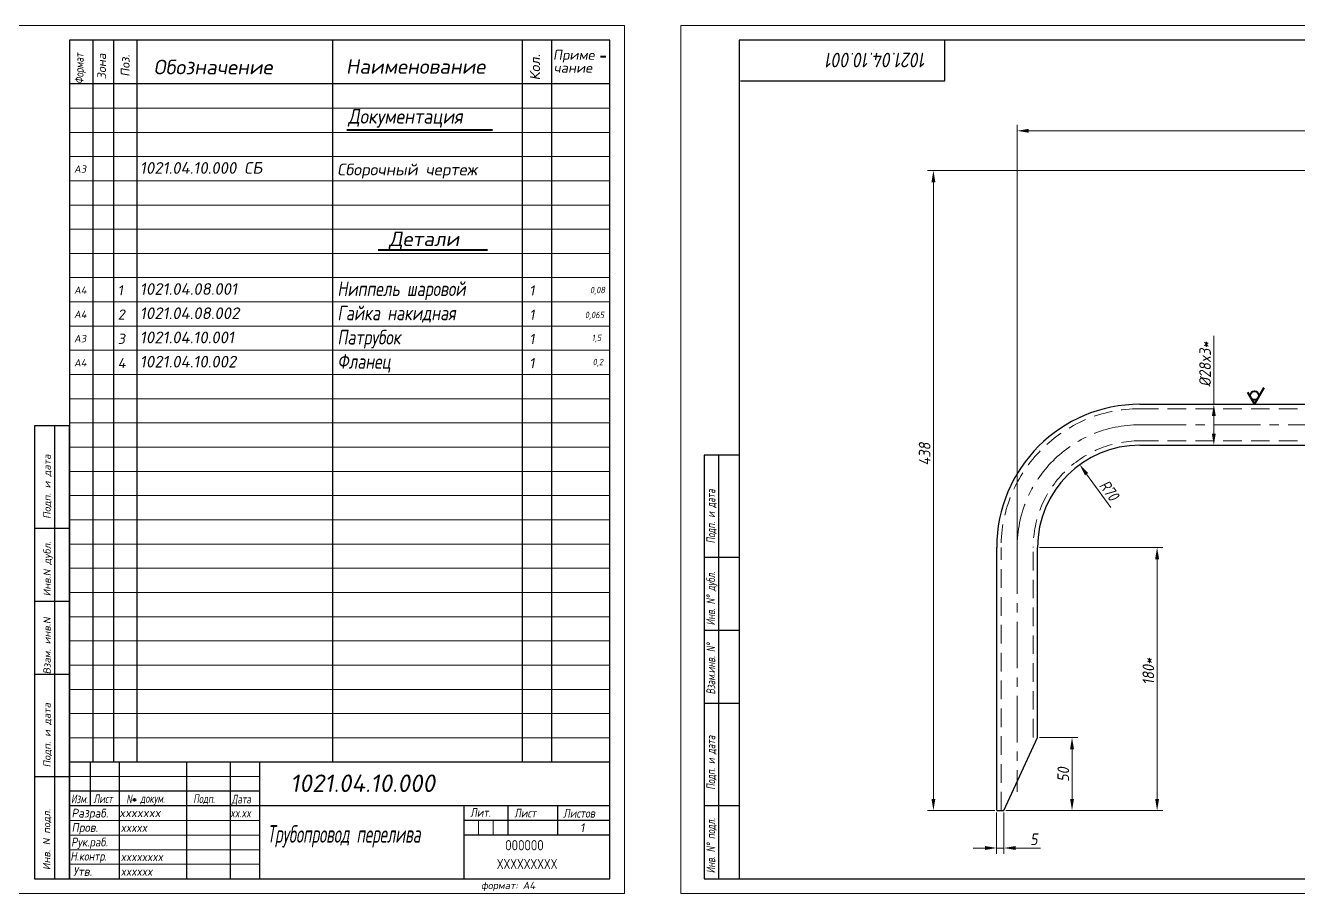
# Model space of a CAD drawing. Header units: millimetres. Extents: x 1490 to 2788, y -4564 to 680.
# Drawn here: x 1929 to 2364.9, y -3917.5 to -3620.5 of the extents above; entities that cross this region are included whole.
import ezdxf

# ---------------------------------------------------------------- set-up
doc = ezdxf.new("R2010")
doc.units = ezdxf.units.MM
doc.linetypes.add('CENTER', pattern=[50.8, 31.75, -6.35, 6.35, -6.35])
doc.linetypes.add('HIDDEN', pattern=[9.525, 6.35, -3.175])
for name, color, linetype, lineweight in [('Ax', 1, 'CENTER', 18), ('Dim', 3, 'Continuous', 40), ('Hidden', 6, 'HIDDEN', 18), ('Slim', 8, 'Continuous', 18), ('Text', 2, 'Continuous', 40), ('Wide', 31, 'Continuous', 60)]:
    doc.layers.add(name, color=color, linetype=linetype, lineweight=lineweight)
doc.styles.add('курсив', font='romans.shx', dxfattribs={"oblique": 10})
doc.styles.add('курсив 0_65', font='romans.shx', dxfattribs={"width": 0.65, "oblique": 10})
doc.styles.add('курсив 0_75', font='romans.shx', dxfattribs={"width": 0.75, "oblique": 10})
doc.styles.add('курсив 0_85', font='romans.shx', dxfattribs={"width": 0.85, "oblique": 10})
doc.dimstyles.new('к1_1св', dxfattribs={"dimtxt": 4, "dimasz": 4, "dimexe": 2, "dimexo": 0.625, "dimgap": 1, "dimtad": 1, "dimtoh": 1, "dimtxsty": 'курсив 0_75', "dimcen": 0, "dimadec": 0, "dimazin": 0, "dimtfac": 1, "dimtmove": 0, "dimatfit": 3, "dimldrblk": 'DOTSMALL', "dimfxl": 1, "dimlwd": 18, "dimlwe": 18, "dimarcsym": 0})
doc.dimstyles.new('к1_2', dxfattribs={"dimtxt": 4, "dimasz": 4, "dimexe": 2, "dimexo": 0.625, "dimgap": 1, "dimtad": 1, "dimlfac": 2, "dimtxsty": 'курсив 0_85', "dimcen": 0, "dimadec": 1, "dimazin": 0, "dimtfac": 1, "dimtmove": 0, "dimatfit": 3, "dimldrblk": 'DOTSMALL', "dimfxl": 1, "dimlwd": 18, "dimlwe": 18, "dimarcsym": 0})

# ---------------------------------------------------------------- blocks, each defined once
blk = doc.blocks.new('*D750')
at = {"layer": 'Defpoints', "color": 0, "transparency": 16777216}
for p in [(2496.55, -3670.09), (2239.9, -3889.09), (2261.55, -3889.09)]:
    blk.add_point(p, dxfattribs=at)
at = {"layer": 'Dim', "color": 0, "lineweight": 18, "transparency": 16777216}
for p, q in [((2495.93, -3670.09), (2237.9, -3670.09)), ((2239.9, -3674.09), (2239.9, -3885.09)), ((2260.93, -3889.09), (2237.9, -3889.09))]:
    blk.add_line(p, q, dxfattribs=at)
at = {"layer": 'Dim', "color": 0, "transparency": 16777216}
for points in [[(2239.23, -3674.09), (2240.56, -3674.09), (2239.9, -3670.09)], [(2239.23, -3885.09), (2240.56, -3885.09), (2239.9, -3889.09)]]:
    blk.add_solid(points, dxfattribs=at)
at = {"layer": 'Dim', "color": 0, "transparency": 16777216, "insert": (2236.9, -3767.1), "char_height": 4, "attachment_point": 5, "rotation": 90, "style": 'курсив 0_85'}
blk.add_mtext('438', dxfattribs=at)
blk = doc.blocks.new('_DotSmall')
at = {"color": 0, "linetype": 'ByBlock', "const_width": 0.5}
blk.add_lwpolyline([(-122670.93, 17467.94, 1), (-122670.8, 17467.94, 1)], format="xyb", close=True, dxfattribs=at)
blk = doc.blocks.new('*D751')
at = {"layer": 'Defpoints', "color": 0, "transparency": 16777216}
for p in [(2503.55, -3656.51), (2503.55, -3670.09), (2268.55, -3799.09)]:
    blk.add_point(p, dxfattribs=at)
at = {"layer": 'Dim', "color": 0, "lineweight": 18, "transparency": 16777216}
for p, q in [((2268.55, -3798.46), (2268.55, -3654.51)), ((2272.55, -3656.51), (2499.55, -3656.51)), ((2503.55, -3669.46), (2503.55, -3654.51))]:
    blk.add_line(p, q, dxfattribs=at)
at = {"layer": 'Dim', "color": 0, "transparency": 16777216}
for points in [[(2272.55, -3655.84), (2272.55, -3657.18), (2268.55, -3656.51)], [(2499.55, -3655.84), (2499.55, -3657.18), (2503.55, -3656.51)]]:
    blk.add_solid(points, dxfattribs=at)
at = {"layer": 'Dim', "color": 0, "transparency": 16777216, "insert": (2387.84, -3653.51), "char_height": 4, "attachment_point": 5, "style": 'курсив 0_85'}
blk.add_mtext('470', dxfattribs=at)
blk = doc.blocks.new('*D752')
at = {"layer": 'Defpoints', "color": 0, "transparency": 16777216}
for p in [(2261.55, -3889.09), (2264.05, -3889.09), (2264.05, -3901.91)]:
    blk.add_point(p, dxfattribs=at)
at = {"layer": 'Dim', "color": 0, "lineweight": 18, "transparency": 16777216}
for p, q in [((2261.55, -3889.71), (2261.55, -3903.91)), ((2264.05, -3889.71), (2264.05, -3903.91)), ((2257.55, -3901.91), (2253.55, -3901.91)), ((2261.55, -3901.91), (2264.05, -3901.91)), ((2268.05, -3901.91), (2276.57, -3901.91))]:
    blk.add_line(p, q, dxfattribs=at)
at = {"layer": 'Dim', "color": 0, "transparency": 16777216}
for points in [[(2257.55, -3901.24), (2257.55, -3902.57), (2261.55, -3901.91)], [(2268.05, -3901.24), (2268.05, -3902.57), (2264.05, -3901.91)]]:
    blk.add_solid(points, dxfattribs=at)
at = {"layer": 'Dim', "color": 0, "transparency": 16777216, "insert": (2274.31, -3898.91), "char_height": 4, "attachment_point": 5, "style": 'курсив 0_85'}
blk.add_mtext('5', dxfattribs=at)
blk = doc.blocks.new('*D753')
at = {"layer": 'Defpoints', "color": 0, "transparency": 16777216}
for p in [(2275.55, -3864.09), (2287.35, -3864.09), (2264.05, -3889.09)]:
    blk.add_point(p, dxfattribs=at)
at = {"layer": 'Dim', "color": 0, "lineweight": 18, "transparency": 16777216}
for p, q in [((2276.18, -3864.09), (2289.35, -3864.09)), ((2287.35, -3885.09), (2287.35, -3868.09)), ((2264.68, -3889.09), (2289.35, -3889.09))]:
    blk.add_line(p, q, dxfattribs=at)
at = {"layer": 'Dim', "color": 0, "transparency": 16777216}
for points in [[(2286.69, -3868.09), (2288.02, -3868.09), (2287.35, -3864.09)], [(2286.69, -3885.09), (2288.02, -3885.09), (2287.35, -3889.09)]]:
    blk.add_solid(points, dxfattribs=at)
at = {"layer": 'Dim', "color": 0, "transparency": 16777216, "insert": (2284.35, -3876.77), "char_height": 4, "attachment_point": 5, "rotation": 90, "style": 'курсив 0_85'}
blk.add_mtext('50', dxfattribs=at)
blk = doc.blocks.new('*D133')
at = {"layer": 'Defpoints', "color": 0, "transparency": 16777216}
for p in [(2289.99, -3770.77), (2310.55, -3799.09)]:
    blk.add_point(p, dxfattribs=at)
at = {"layer": 'Dim', "color": 0, "lineweight": 18, "transparency": 16777216}
blk.add_line((2300.65, -3785.45), (2292.34, -3774), dxfattribs=at)
at = {"layer": 'Dim', "color": 0, "transparency": 16777216}
blk.add_solid([(2292.88, -3773.61), (2291.8, -3774.39), (2289.99, -3770.77)], dxfattribs=at)
at = {"layer": 'Dim', "color": 0, "transparency": 16777216, "insert": (2300.1, -3779.58), "char_height": 4, "attachment_point": 5, "rotation": 305.9851, "style": 'курсив 0_75'}
blk.add_mtext('R70', dxfattribs=at)
blk = doc.blocks.new('*D755')
at = {"layer": 'Defpoints', "color": 0, "transparency": 16777216}
for p in [(2310.55, -3750.09), (2310.55, -3764.09), (2335.9, -3764.09)]:
    blk.add_point(p, dxfattribs=at)
at = {"layer": 'Dim', "color": 0, "lineweight": 18, "transparency": 16777216}
for p, q in [((2335.9, -3750.09), (2335.9, -3726.62)), ((2311.18, -3750.09), (2337.9, -3750.09)), ((2335.9, -3760.09), (2335.9, -3754.09)), ((2311.18, -3764.09), (2337.9, -3764.09))]:
    blk.add_line(p, q, dxfattribs=at)
at = {"layer": 'Dim', "color": 0, "transparency": 16777216}
for points in [[(2335.23, -3754.09), (2336.56, -3754.09), (2335.9, -3750.09)], [(2335.23, -3760.09), (2336.56, -3760.09), (2335.9, -3764.09)]]:
    blk.add_solid(points, dxfattribs=at)
at = {"layer": 'Dim', "color": 0, "transparency": 16777216, "insert": (2332.9, -3736.35), "char_height": 4, "attachment_point": 5, "rotation": 90, "style": 'курсив 0_85'}
blk.add_mtext('%%c28x3*', dxfattribs=at)
blk = doc.blocks.new('*D756')
at = {"layer": 'Defpoints', "color": 0, "transparency": 16777216}
for p in [(2275.55, -3799.09), (2264.05, -3889.09), (2316.48, -3889.09)]:
    blk.add_point(p, dxfattribs=at)
at = {"layer": 'Dim', "color": 0, "lineweight": 18, "transparency": 16777216}
for p, q in [((2276.18, -3799.09), (2318.48, -3799.09)), ((2316.48, -3803.09), (2316.48, -3885.09)), ((2264.68, -3889.09), (2318.48, -3889.09))]:
    blk.add_line(p, q, dxfattribs=at)
at = {"layer": 'Dim', "color": 0, "transparency": 16777216}
for points in [[(2315.81, -3803.09), (2317.15, -3803.09), (2316.48, -3799.09)], [(2315.81, -3885.09), (2317.15, -3885.09), (2316.48, -3889.09)]]:
    blk.add_solid(points, dxfattribs=at)
at = {"layer": 'Dim', "color": 0, "transparency": 16777216, "insert": (2313.48, -3841.46), "char_height": 4, "attachment_point": 5, "rotation": 90, "style": 'курсив 0_85'}
blk.add_mtext('180*', dxfattribs=at)

msp = doc.modelspace()

# ---------------------------------------------------------------- linework, layer by layer
for p, q in [((1952.1459, -3625.476), (1952.1459, -3640.476)), ((1959.1459, -3625.476), (1959.1459, -3640.476)), ((1967.1459, -3625.476), (1967.1459, -3640.476)), ((2034.1459, -3625.476), (2034.1459, -3640.476)), ((2099.1459, -3625.476), (2099.1459, -3640.476)), ((2109.1459, -3625.476), (2109.1459, -3640.476)), ((2243.8131, -3639.4699), (2243.8131, -3625.4699)), ((2129.1459, -3640.476), (1944.1459, -3640.476)), ((1952.1459, -3640.476), (1952.1459, -3872.476)), ((1959.1459, -3640.476), (1959.1459, -3872.476)), ((1967.1459, -3640.476), (1967.1459, -3872.476)), ((2034.1459, -3640.476), (2034.1459, -3872.476)), ((2099.1459, -3640.476), (2099.1459, -3872.476)), ((2109.1459, -3640.476), (2109.1459, -3872.476)), ((2173.8131, -3639.4699), (2243.8131, -3639.4699)), ((2310.5534, -3750.0868), (2461.5534, -3750.0868)), ((1932.1459, -3757.476), (1932.1459, -3912.476)), ((1944.1459, -3757.476), (1932.1459, -3757.476)), ((1939.1459, -3912.476), (1939.1459, -3757.476)), ((1944.1459, -3912.476), (1944.1459, -3757.476)), ((2310.5534, -3764.0868), (2461.5534, -3764.0868)), ((2173.4005, -3767.476), (2161.4005, -3767.476)), ((2161.4005, -3767.476), (2161.4005, -3912.476)), ((2166.401, -3912.4057), (2166.401, -3767.476)), ((1932.1459, -3792.476), (1944.1459, -3792.476)), ((2261.5534, -3889.0868), (2261.5534, -3799.0868)), ((2275.5534, -3864.0868), (2275.5534, -3799.0868)), ((2173.3311, -3802.4758), (2161.4005, -3802.4772)), ((1932.1459, -3817.476), (1944.1459, -3817.476)), ((2173.3139, -3827.4758), (2161.4005, -3827.4754)), ((1932.1459, -3842.476), (1944.1459, -3842.476)), ((2173.4005, -3852.4756), (2161.4005, -3852.4736)), ((1944.1459, -3857.476), (1944.1459, -3912.476)), ((2264.0534, -3889.0868), (2275.5534, -3864.0868)), ((2129.1459, -3872.476), (1944.1459, -3872.476)), ((1951.1459, -3872.476), (1951.1459, -3887.476)), ((1961.1459, -3872.476), (1961.1459, -3912.476)), ((1984.1459, -3872.476), (1984.1459, -3912.476)), ((1999.1459, -3872.476), (1999.1459, -3912.476)), ((2009.1459, -3872.476), (2009.1459, -3912.476)), ((2129.1459, -3912.476), (2129.1459, -3872.476)), ((1932.1459, -3877.476), (1944.1459, -3877.476)), ((2009.1459, -3882.476), (1944.1459, -3882.476)), ((2129.1459, -3887.476), (1944.1459, -3887.476)), ((2079.1459, -3887.476), (2079.1459, -3912.476)), ((2094.1459, -3887.476), (2094.1459, -3897.476)), ((2111.1459, -3887.476), (2111.1459, -3897.476)), ((2173.4005, -3887.4765), (2161.4005, -3887.4765)), ((2261.5534, -3889.0868), (2264.0534, -3889.0868)), ((2129.1459, -3892.476), (2079.1459, -3892.476)), ((2129.1459, -3897.476), (2079.1459, -3897.476)), ((1932.1459, -3912.476), (1944.1459, -3912.476)), ((1944.1459, -3912.476), (2129.1459, -3912.476)), ((1944.1459, -3912.476), (2129.1459, -3912.476)), ((2161.4005, -3912.476), (2173.4005, -3912.476))]:
    msp.add_line(p, q)
for points in [[(1944.1459, -3912.476), (2129.1459, -3912.476), (2129.1459, -3625.476), (1944.1459, -3625.476)], [(2173.4005, -3912.476), (2568.4005, -3912.476), (2568.4005, -3625.476), (2173.4005, -3625.476)]]:
    msp.add_lwpolyline(points, close=True)
for radius in [49, 35]:
    msp.add_arc((2310.5534, -3799.0868), radius, 90, 180)
at = {"layer": 'Ax', "ltscale": 0.5}
for p, q in [((2310.5534, -3757.0868), (2461.5534, -3757.0868)), ((2268.5534, -3799.0868), (2268.5534, -3882.7342))]:
    msp.add_line(p, q, dxfattribs=at)
msp.add_arc((2310.5534, -3799.0868), 42, 90, 180, dxfattribs=at)
at = {"layer": 'Hidden'}
for p, q in [((2310.5534, -3751.5868), (2461.5534, -3751.5868)), ((2310.5534, -3762.5868), (2461.5534, -3762.5868)), ((2263.0534, -3889.0868), (2263.0534, -3799.0868)), ((2274.0534, -3864.0868), (2274.0534, -3799.0868))]:
    msp.add_line(p, q, dxfattribs=at)
for radius in [47.5, 36.5]:
    msp.add_arc((2310.5534, -3799.0868), radius, 90, 180, dxfattribs=at)
at = {"layer": 'Slim'}
for p, q in [((1944.1459, -3648.7617), (2129.1459, -3648.7617)), ((1944.1459, -3657.0474), (2129.1459, -3657.0474)), ((1944.1459, -3665.3332), (2129.1459, -3665.3332)), ((1944.1459, -3673.6189), (2129.1459, -3673.6189)), ((1944.1459, -3681.9046), (2129.1459, -3681.9046)), ((1944.1459, -3690.1903), (2129.1459, -3690.1903)), ((1944.1459, -3698.476), (2129.1459, -3698.476)), ((1944.1459, -3706.7617), (2129.1459, -3706.7617)), ((1944.1459, -3715.0474), (2129.1459, -3715.0474)), ((1944.1459, -3723.3332), (2129.1459, -3723.3332)), ((1944.1459, -3731.6189), (2129.1459, -3731.6189)), ((1944.1459, -3739.9046), (2129.1459, -3739.9046)), ((1944.1459, -3748.1903), (2129.1459, -3748.1903)), ((1944.1459, -3756.476), (2129.1459, -3756.476)), ((1944.1459, -3764.7617), (2129.1459, -3764.7617)), ((1944.1459, -3773.0474), (2129.1459, -3773.0474)), ((1944.1459, -3781.3332), (2129.1459, -3781.3332)), ((1944.1459, -3789.6189), (2129.1459, -3789.6189)), ((1944.1459, -3797.9046), (2129.1459, -3797.9046)), ((1944.1459, -3806.1903), (2129.1459, -3806.1903)), ((1944.1459, -3814.476), (2129.1459, -3814.476)), ((1944.1459, -3822.7617), (2129.1459, -3822.7617)), ((1944.1459, -3831.0474), (2129.1459, -3831.0474)), ((1944.1459, -3839.3332), (2129.1459, -3839.3332)), ((1944.1459, -3847.6189), (2129.1459, -3847.6189)), ((1944.1459, -3855.9046), (2129.1459, -3855.9046)), ((1944.1459, -3864.1903), (2129.1459, -3864.1903)), ((2009.1459, -3877.476), (1944.1459, -3877.476)), ((2009.1459, -3892.476), (1944.1459, -3892.476)), ((2084.1459, -3892.476), (2084.1459, -3897.476)), ((2089.1459, -3892.476), (2089.1459, -3897.476)), ((2009.1459, -3897.476), (1944.1459, -3897.476)), ((2009.1459, -3902.476), (1944.1459, -3902.476)), ((2009.1459, -3907.476), (1944.1459, -3907.476))]:
    msp.add_line(p, q, dxfattribs=at)
for points in [[(1924.1459, -3917.476), (2134.1459, -3917.476), (2134.1459, -3620.476), (1924.1459, -3620.476)], [(2153.4005, -3917.476), (2573.4005, -3917.476), (2573.4005, -3620.476), (2153.4005, -3620.476)]]:
    msp.add_lwpolyline(points, close=True, dxfattribs=at)
at = {"layer": 'Text'}
for p, q in [((2125.9156, -3631.0765), (2127.7057, -3631.05)), ((2039.0778, -3656.1358), (2088.9348, -3656.1358)), ((2049.8166, -3697.2936), (2087.2544, -3697.2936))]:
    msp.add_line(p, q, dxfattribs=at)
msp.add_lwpolyline([(2347.4235, -3745.9115), (2349.8353, -3750.0868), (2353.1556, -3744.3345)], dxfattribs=at)
for centre, radius in [((2349.8353, -3747.0868), 1.5), ((1966.3708, -3885.4244), 0.3383)]:
    msp.add_circle(centre, radius, dxfattribs=at)

# ---------------------------------------------------------------- texts
at = {"layer": 'Slim', "style": 'курсив 0_85', "oblique": 10, "width": 0.85}
for s, p in [('0,08', (2122.348, -3712.0899)), ('0,065', (2120.5786, -3720.6167)), ('1,5', (2122.944, -3728.4352)), ('0,2', (2123.2635, -3736.7209))]:
    msp.add_text(s, height=2.2, dxfattribs=at).set_placement(p)
at = {"layer": 'Text', "oblique": 10}
for s, height, rotation, style, width, p in [('Формат', 3, 90, 'курсив', 0.73, (1948.9478, -3640.476)), ('1021.04.10.001', 5, 180, 'курсив', 0.85, (2237.5649, -3629.7932)), ('Подп. и дата', 3, 90, 'курсив 0_75', 0.7, (2165.1903, -3797.6929)), ('Инв. N%%D дубл.', 3, 90, 'курсив 0_75', 0.7, (2165.1566, -3825.7289)), ('Взам.инв. N%%D', 3, 90, 'курсив 0_75', 0.7, (2165.1903, -3849.3548)), ('Подп. и дата', 3, 90, 'курсив 0_75', 0.7, (2165.1903, -3881.9801)), ('Инв. N%%D подл.', 3, 90, 'курсив 0_75', 0.7, (2165.1903, -3910.5528))]:
    msp.add_text(s, height=height, rotation=rotation, dxfattribs=dict(at, style=style, width=width)).set_placement(p)
at = {"layer": 'Text', "style": 'курсив', "oblique": 10}
for s, height, p in [('Зона', 3, (1956.6246, -3638.9)), ('Поз.', 3, (1964.6993, -3638.0035)), ('Кол.', 3.5, (2105.2329, -3639.2657)), ('Подп. и дата', 2.5, (1937.661, -3789.2856)), ('Инв.N дубл.', 2.5, (1937.696, -3815.7586)), ('Взам. инв.N', 2.5, (1937.6879, -3842.476)), ('Подп. и дата', 2.5, (1937.661, -3874.3099)), ('Инв. N подл.', 2.5, (1937.5315, -3909.4399))]:
    msp.add_text(s, height=height, rotation=90, dxfattribs=at).set_placement(p)
for s, height, p in [('Приме', 3.4, (2109.648, -3632.2272)), ('Обозначение', 5, (1972.9358, -3637.1921)), ('Наименование', 5, (2038.7596, -3636.9934)), ('чание', 3.4, (2109.8873, -3636.6629)), ('A3', 2.5, (1945.6801, -3670.8505)), ('1021.04.10.000 СБ', 4, (1968.2214, -3671.2151)), ('Сборочный чертеж', 4, (2035.7923, -3671.7603)), ('Детали', 5, (2053.5088, -3695.9795)), ('1021.04.08.001', 4, (1968.2214, -3712.6437)), ('А4', 2.5, (1945.6801, -3712.2791)), ('1', 3.5, (1960.6196, -3712.8459)), ('1', 3.5, (2101.5453, -3712.8952)), ('2', 3.5, (1960.6196, -3721.1316)), ('1021.04.08.002', 4, (1968.2214, -3720.9294)), ('1', 3.5, (2101.5453, -3721.1809)), ('А4', 2.5, (1945.6801, -3720.5648)), ('А3', 2.5, (1945.6801, -3728.8505)), ('3', 3.5, (1960.6196, -3729.4173)), ('1021.04.10.001', 4, (1968.2214, -3729.2151)), ('1', 3.5, (2101.5453, -3729.4666)), ('А4', 2.5, (1945.6801, -3737.1362)), ('4', 3.5, (1960.6196, -3737.703)), ('1021.04.10.002', 4, (1968.2214, -3737.5009)), ('1', 3.5, (2101.5453, -3737.7523)), ('1021.04.10.000', 6, (2019.7267, -3882.745)), ('1', 3, (2118.8841, -3896.4873)), ('формат: А4', 2.5, (2085.0484, -3915.9682))]:
    msp.add_text(s, height=height, dxfattribs=at).set_placement(p)
at = {"layer": 'Text', "oblique": 10}
for s, height, style, width, p in [('Документация', 5, 'курсив 0_85', 0.85, (2039.5093, -3654.0677)), ('Ниппель шаровой', 5, 'курсив 0_75', 0.75, (2035.8244, -3713.0576)), ('Гайка накидная', 5, 'курсив 0_75', 0.75, (2035.8244, -3721.3433)), ('Патрубок', 5, 'курсив 0_75', 0.75, (2035.8244, -3729.629)), ('Фланец', 5, 'курсив 0_75', 0.75, (2035.8244, -3737.9148)), ('Изм.', 3, 'курсив', 0.7, (1944.6429, -3886.5807)), ('Лист', 3, 'курсив', 0.7, (1952.3251, -3886.5325)), ('N', 3, 'курсив', 0.7, (1963.5538, -3886.6532)), ('докум.', 3, 'курсив', 0.7, (1968.3336, -3886.4563)), ('Подп.', 3, 'курсив', 0.7, (1986.494, -3886.5325)), ('Дата', 3, 'курсив', 0.7, (1999.6385, -3886.6709)), ('Разраб.', 3, 'курсив', 0.9, (1944.8098, -3891.471)), ('xx.xx', 3, 'курсив 0_75', 0.75, (1999.1459, -3891.3969)), ('Лит.', 3, 'курсив', 0.8, (2081.3305, -3891.2348)), ('Лист', 3, 'курсив', 0.8, (2096.4084, -3891.4449)), ('Листов', 3, 'курсив', 0.8, (2113.1647, -3891.5085)), ('Пров.', 3, 'курсив', 0.9, (1944.8358, -3896.3756)), ('xxxxx', 3, 'курсив 0_85', 0.85, (1961.6512, -3896.3969)), ('Трубопровод перелива', 6, 'курсив 0_65', 0.6, (2011.7622, -3900.1068)), ('Рук.раб.', 3, 'курсив', 0.85, (1944.6854, -3901.3751)), ('Н.контр.', 3, 'курсив', 0.8, (1944.4264, -3906.2093)), ('xxxxxxxx', 3, 'курсив 0_85', 0.85, (1961.6512, -3906.3969)), ('Утв.', 3, 'курсив', 0.9, (1945.3574, -3911.4273)), ('xxxxxx', 3, 'курсив 0_85', 0.85, (1961.6512, -3911.3969))]:
    msp.add_text(s, height=height, dxfattribs=dict(at, style=style, width=width)).set_placement(p)
at = {"layer": 'Text', "ltscale": 0.8, "style": 'курсив', "oblique": 10, "width": 0.95}
msp.add_text('xxxxxxx', height=3, dxfattribs=at).set_placement((1961.1459, -3891.3529))
at = {"layer": 'Wide', "lineweight": 50, "style": 'курсив', "width": 0.7}
for s, p in [('OOOOOO', (2093.2975, -3902.6959)), ('XXXXXXXXX', (2090.4242, -3909.1057))]:
    msp.add_text(s, height=3.5, dxfattribs=at).set_placement(p)

# ---------------------------------------------------------------- dimensions: what is measured, and where the dimension line sits
at = {"layer": 'Dim'}
for base, p1, p2, picture, middle in [((2503.5534, -3656.5109), (2268.5534, -3799.0868), (2503.5534, -3670.0868), '*D751', (2387.8356, -3656.5109)), ((2264.0534, -3901.9063), (2261.5534, -3889.0868), (2264.0534, -3889.0868), '*D752', (2274.3103, -3901.9063))]:
    dim = msp.add_linear_dim(base=base, p1=p1, p2=p2, dimstyle='к1_2', dxfattribs=at)
    dim.commit()
    dim.dimension.update_dxf_attribs({"geometry": picture, "text_midpoint": middle, "dimtype": 160})
for base, p1, p2, picture, middle in [((2239.8957, -3889.0868), (2496.5534, -3670.0868), (2261.5534, -3889.0868), '*D750', (2239.8957, -3767.095)), ((2287.354, -3864.0868), (2264.0534, -3889.0868), (2275.5534, -3864.0868), '*D753', (2287.354, -3876.7655))]:
    dim = msp.add_linear_dim(base=base, p1=p1, p2=p2, angle=90, dimstyle='к1_2', dxfattribs=at)
    dim.commit()
    dim.dimension.update_dxf_attribs({"geometry": picture, "text_midpoint": middle, "dimtype": 160})
for base, p1, p2, text, picture, middle in [((2335.8971, -3764.0868), (2310.5534, -3750.0868), (2310.5534, -3764.0868), '%%c<>x3*', '*D755', (2335.8971, -3736.3547)), ((2316.48, -3889.0868), (2275.5534, -3799.0868), (2264.0534, -3889.0868), '<>*', '*D756', (2316.48, -3841.4601))]:
    dim = msp.add_linear_dim(base=base, p1=p1, p2=p2, angle=90, text=text, dimstyle='к1_2', dxfattribs=at)
    dim.commit()
    dim.dimension.update_dxf_attribs({"geometry": picture, "text_midpoint": middle, "dimtype": 160})
dim = msp.add_radius_dim(center=(2310.5534, -3799.0868), mpoint=(2289.9883, -3770.7658), dimstyle='к1_1св', override={"dimlfac": 2}, dxfattribs=at)
dim.commit()
dim.dimension.update_dxf_attribs({"geometry": '*D133', "text_midpoint": (2297.6686, -3781.3427), "dimtype": 164})

doc.saveas('drawing.dxf')
